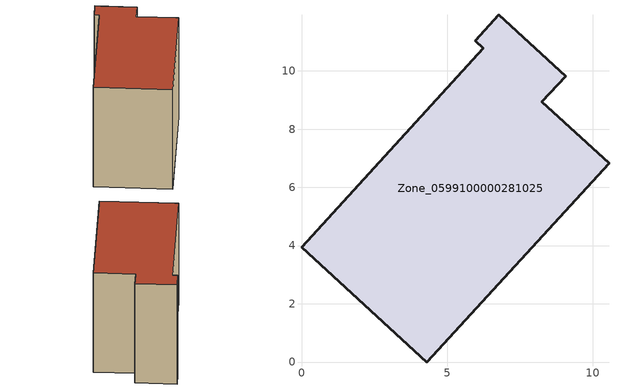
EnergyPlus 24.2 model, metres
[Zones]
Zone_0599100000281025
 floor ground (C_G): 5.97,11.04 6.78,11.92 9.07,9.82 8.25,8.94 10.56,6.82 4.3,0 0,3.95 6.25,10.78 z0
 wall outside (C_F): 10.56,6.82 8.25,8.94 9.07,9.82 6.78,11.92 5.97,11.04 6.25,10.78 0,3.95 4.3,0 10.56,6.82 z0:8.92
 roof outside (C_R): 6.78,11.92 5.97,11.04 6.25,10.78 0,3.95 4.3,0 10.56,6.82 8.25,8.94 9.07,9.82 z8.92
[BUILDING]
Pand.0599100000281025: North Axis=0; Terrain=City; Loads Convergence Tolerance Value=0.04; Temperature Convergence Tolerance Value=0.4; Solar Distribution=FullExterior; Maximum Number of Warmup Days=25; Minimum Number of Warmup Days=1
[Site:Location]
Rotterdam.The.Hague.AP_ZH_NLD Design_Conditions: Latitude=51.96; Longitude=4.45; Time Zone=1; Elevation=-4.5
[SITE:GROUNDTEMPERATURE:BUILDINGSURFACE]
18, 18, 18, 18, 18, 18, 18, 18, 18, 18, 18, 18
[MATERIAL] Thermal Absorptance=0.9; Solar Absorptance=0.7; Visible Absorptance=0.7
Name | Roughness | Thickness | Conductivity | Density | Specific Heat
G.TC.1975-1991 | MediumSmooth | 0.15 | 0.288461 | 540 | 1210
F.TC.1975-1991 | Rough | 0.3 | 0.230769 | 1920 | 840
R.TC.1975-1991 | MediumRough | 0.2 | 0.153846 | 1500 | 1000
[CONSTRUCTION]
C_G: G.TC.1975-1991
C_F: F.TC.1975-1991
C_R: R.TC.1975-1991
[ZONE]
Zone_0599100000281025: Type=1; Multiplier=1; Ceiling Height=Autocalculate; Volume=Autocalculate; Floor Area=autocalculate; Part of Total Floor Area=Yes
[ZONEINFILTRATION:DESIGNFLOWRATE]
Infil_Zone_0599100000281025: Zone or ZoneList or Space or SpaceList=Zone_0599100000281025; Schedule=AlwaysOn; Design Flow Rate Calculation Method=Flow/Area; Flow Rate per Floor Area=0.003; Constant Term Coefficient=1; Temperature Term Coefficient=0; Velocity Term Coefficient=0; Velocity Squared Term Coefficient=0
[HVACTEMPLATE:ZONE:IDEALLOADSAIRSYSTEM]
Zone_0599100000281025: Maximum Heating Supply Air Temperature=50; Minimum Cooling Supply Air Temperature=13; Maximum Heating Supply Air Humidity Ratio=0.0156; Minimum Cooling Supply Air Humidity Ratio=0.0077; Heating Limit=NoLimit; Cooling Limit=NoLimit; Dehumidification Control Type=ConstantSensibleHeatRatio; Cooling Sensible Heat Ratio=0.7; Dehumidification Setpoint=60; Humidification Control Type=None; Humidification Setpoint=30; Outdoor Air Method=None; Outdoor Air Flow Rate per Person=0.00944; Outdoor Air Flow Rate per Zone Floor Area=0; Outdoor Air Flow Rate per Zone=0; Demand Controlled Ventilation Type=None; Outdoor Air Economizer Type=NoEconomizer; Heat Recovery Type=None; Sensible Heat Recovery Effectiveness=0.7; Latent Heat Recovery Effectiveness=0.65
[ZONECONTROL:THERMOSTAT]
ThermostatControl_Zone_0599100000281025: Zone or ZoneList=Zone_0599100000281025; Control Type Schedule=DualSetpointControlType; Control 1=Thermostat_Zone_0599100000281025; Temperature Difference Between Cutout And Setpoint=0
[THERMOSTATSETPOINT:DUALSETPOINT]
Thermostat_Zone_0599100000281025: Heating Setpoint Temperature Schedule=HeatingSetpoint_Zone_0599100000281025; Cooling Setpoint Temperature Schedule=CoolingSetpoint_Zone_0599100000281025
[SCHEDULE:COMPACT]
HeatingSetpoint_Zone_0599100000281025: Through: 12/31, For: AllDays, Until: 24:00, 21
CoolingSetpoint_Zone_0599100000281025: Through: 12/31, For: AllDays, Until: 24:00, 24
DualSetpointControlType: Through: 12/31, For: AllDays, Until: 24:00, 4
AlwaysOn: Through: 12/31, For: AllDays, Until: 24:00, 1
